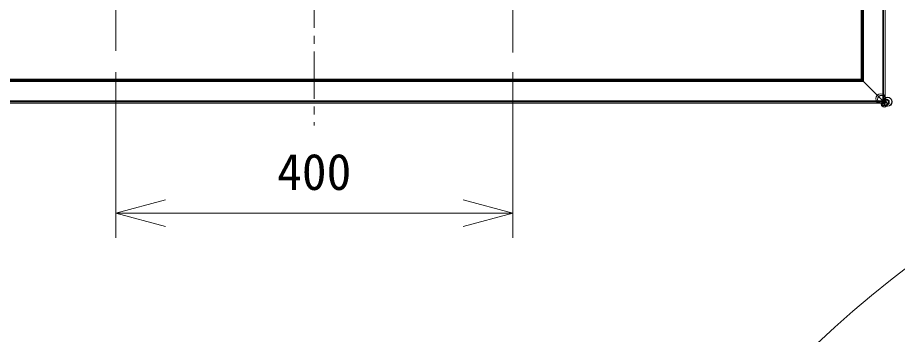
# Model space of a CAD drawing. Units: millimetres, scale not verified. Extents: x -63 to 87, y -104 to 57.
# Drawn here: x -40 to 4.33, y -15.27 to 0.72 of the extents above; entities that cross this region are included whole.
import ezdxf
from ezdxf.enums import TextEntityAlignment as Align

# ---------------------------------------------------------------- set-up
doc = ezdxf.new("R2010")
doc.units = ezdxf.units.MM
doc.header["$LTSCALE"] = 0.125
doc.linetypes.add('USER4', pattern=[28.575, 19.05, -3.175, 3.175, -3.175])
for name, color, linetype, lineweight in [('0-0_0', 7, 'Continuous', 18), ('0-4_SUNPO', 3, 'Continuous', 18), ('0-5_GAIKEI', 1, 'Continuous', 18)]:
    doc.layers.add(name, color=color, linetype=linetype, lineweight=lineweight)
doc.styles.add('ＭＳ ゴシック', font='')
doc.styles.get('ＭＳ ゴシック').set_extended_font_data('MS Gothic')

# ---------------------------------------------------------------- blocks, each defined once
blk = doc.blocks.new('_Open30')
at = {"layer": '0-0_0'}
blk.add_line((0, 0), (-1, 0), dxfattribs=at)
blk.add_lwpolyline([(-1, 0.26795), (0, 0), (-1, -0.26795)], dxfattribs=at)
blk = doc.blocks.new('D3')
at = {"layer": '0-4_SUNPO'}
for p, q in [((158.8956, 185.4563), (158.8956, 177.0947)), ((178.8956, 185.4563), (178.8956, 177.0947)), ((161.3956, 178.3447), (176.3956, 178.3447))]:
    blk.add_line(p, q, dxfattribs=at)
at = {"layer": '0-4_SUNPO', "xscale": 2.5, "yscale": 2.5, "rotation": 180}
blk.add_blockref('_Open30', (158.8956, 178.3447), dxfattribs=at)
at = {"layer": '0-4_SUNPO', "xscale": 2.5, "yscale": 2.5}
blk.add_blockref('_Open30', (178.8956, 178.3447), dxfattribs=at)
at = {"layer": '0-4_SUNPO', "color": 7, "style": 'ＭＳ ゴシック'}
blk.add_text('400', height=1.833, dxfattribs=at).set_placement((167.0206, 178.9697), align=Align.BOTTOM_LEFT)

msp = doc.modelspace()

# ---------------------------------------------------------------- linework, layer by layer
at = {"layer": '0-5_GAIKEI', "color": 9, "linetype": 'USER4'}
for p, q in [((-25.0506, 31.1548), (-25.0506, -4.7193)), ((-35.0506, -0.9561), (-35.0506, 22.9004)), ((-15.0506, -1.0361), (-15.0506, 22.8204))]:
    msp.add_line(p, q, dxfattribs=at)
at = {"layer": '0-5_GAIKEI'}
for p, q in [((3.5987, 29.8362), (3.5987, -3.4723)), ((3.634, 29.8574), (3.634, -3.4935)), ((3.7047, 29.8568), (3.7047, -3.493)), ((2.586, 28.8335), (2.586, -2.4697)), ((2.4975, 28.745), (2.4975, -2.3812)), ((2.5381, 28.7856), (2.5381, -2.4218)), ((2.5552, 28.8027), (2.5552, -2.4389)), ((2.6181, -2.5018), (-52.7194, -2.5018)), ((2.586, -2.4697), (-52.6872, -2.4697)), ((2.5552, -2.4389), (-52.6564, -2.4389)), ((2.5381, -2.4218), (-52.6393, -2.4218)), ((2.4975, -2.3812), (-52.5987, -2.3812)), ((2.4972, -2.3809), (-52.5985, -2.3809)), ((2.4975, -2.3812), (2.4972, -2.3809)), ((2.5381, -2.4218), (2.4975, -2.3812)), ((2.5381, -2.4218), (2.4975, -2.3812)), ((2.5552, -2.4389), (2.5381, -2.4218)), ((2.5552, -2.4389), (2.5381, -2.4218)), ((2.586, -2.4697), (2.5552, -2.4389)), ((2.586, -2.4697), (2.5552, -2.4389)), ((2.6181, -2.5018), (2.586, -2.4697)), ((2.6181, -2.5018), (3.5887, -3.4723)), ((3.5944, -3.4823), (-53.6956, -3.4823)), ((3.5944, -3.5177), (-53.6956, -3.5177)), ((3.5887, -3.4723), (3.5987, -3.4723)), ((3.5944, -3.4823), (3.5944, -3.4781)), ((3.5944, -3.5177), (3.5944, -3.4823)), ((3.6198, -3.5077), (3.5944, -3.5077)), ((3.5944, -3.5884), (3.5944, -3.5177)), ((3.5987, -3.4723), (3.634, -3.4935)), ((3.6199, -3.5077), (3.5987, -3.4723)), ((3.6198, -3.5077), (3.6199, -3.5077)), ((3.6202, -3.5775), (3.6198, -3.5077)), ((3.634, -3.4935), (3.634, -3.4935)), ((3.634, -3.4935), (3.7038, -3.4939)), ((3.7038, -3.4939), (3.7047, -3.493)), ((3.5944, -3.5884), (-53.6956, -3.5884)), ((3.5944, -3.5784), (3.6193, -3.5784)), ((3.6193, -3.5784), (3.6202, -3.5775))]:
    msp.add_line(p, q, dxfattribs=at)
at = {"layer": '0-5_GAIKEI', "color": 7}
for p, q in [((3.7038, -3.5186), (3.6449, -3.5775)), ((3.715, -3.5075), (3.7038, -3.5186)), ((3.7194, -3.4968), (3.7194, -3.4968)), ((3.5944, -3.6031), (-53.6956, -3.6031)), ((3.5944, -3.6031), (3.5944, -3.5884)), ((3.6232, -3.5931), (3.5944, -3.5931)), ((3.6232, -3.5931), (3.6232, -3.5931)), ((3.6449, -3.5775), (3.6338, -3.5887))]:
    msp.add_line(p, q, dxfattribs=at)
msp.add_lwpolyline([(3.7194, 29.8607), (3.7194, 29.8607), (3.7194, -3.4968)], dxfattribs=at)
at = {"layer": '0-5_GAIKEI'}
for points in [[(2.6181, 28.8657), (2.6181, -2.5018), (2.586, -2.4697)], [(2.4972, 28.7448), (2.4972, -2.3809), (2.4975, -2.3812)], [(3.5944, -3.4781), (3.5887, -3.4723), (2.6181, -2.5018)]]:
    msp.add_lwpolyline(points, dxfattribs=at)
for centre, radius in [((35.541, -52.7381), 51.112), ((3.4926, -3.3664), 0.2471), ((3.5232, -3.4053), 0.1977), ((3.5318, -3.3969), 0.1975), ((3.6718, -3.6458), 0.1564), ((3.5947, -3.4721), 0.0448), ((3.6, -3.47), 0.0426), ((3.6815, -3.6128), 0.122), ((3.6046, -3.4784), 0.033), ((3.6055, -3.479), 0.032), ((3.661, -3.5485), 0.0513), ((3.8325, -3.5225), 0.2208), ((3.8394, -3.5304), 0.2253), ((3.6486, -3.5602), 0.0343), ((3.7683, -3.5465), 0.1524), ((3.7503, -3.552), 0.1336), ((3.626, -3.4901), 0.00865), ((3.6417, -3.5679), 0.024), ((3.6754, -3.5738), 0.0556), ((3.6747, -3.5349), 0.0516), ((3.6345, -3.494), 0.00064), ((3.7004, -3.548), 0.0544), ((3.6854, -3.5235), 0.036), ((3.6949, -3.5148), 0.023), ((3.7013, -3.5103), 0.0152), ((3.7294, -3.4606), 0.0377), ((3.7096, -3.5065), 0.00607), ((3.7238, -3.4788), 0.0186), ((3.7116, -3.5058), 0.00396), ((3.7117, -3.5053), 0.00391), ((3.7129, -3.5056), 0.00265), ((3.6069, -3.597), 0.0167), ((3.6366, -3.5749), 0.0153), ((3.6337, -3.581), 0.00857), ((3.6323, -3.5848), 0.0045), ((3.6316, -3.5855), 0.00383), ((3.632, -3.5866), 0.00265)]:
    msp.add_circle(centre, radius, dxfattribs=at)
at = {"layer": '0-5_GAIKEI', "color": 7}
for centre, start, end in [((3.7044, -3.4968), 315, 0), ((3.6232, -3.5781), 270, 315)]:
    msp.add_arc(centre, 0.015, start, end, dxfattribs=at)
at = {"layer": '0-5_GAIKEI'}
for centre, start_param, end_param in [((3.6791, -3.4939), 6.2831853, 7.3303829), ((3.6202, -3.5528), 5.2359878, 6.2831853)]:
    msp.add_ellipse(centre, major_axis=(0.0247, -0.0247), ratio=0.57735, start_param=start_param, end_param=end_param, dxfattribs=at)
at = {"layer": '0-5_GAIKEI', "color": 7}
for centre, major_axis, start_param, end_param in [((3.7044, -3.4968), (0.0106, -0.0106), 0, 0.7854502), ((3.6232, -3.5781), (-0.0106, 0.0106), 2.3561424, 3.1415927)]:
    msp.add_ellipse(centre, major_axis=major_axis, ratio=0.999896, start_param=start_param, end_param=end_param, dxfattribs=at)

# ---------------------------------------------------------------- block references
at = {"layer": '0-4_SUNPO'}
msp.add_blockref('D3', (-193.9462, -187.4967), dxfattribs=at)

doc.saveas('drawing.dxf')
